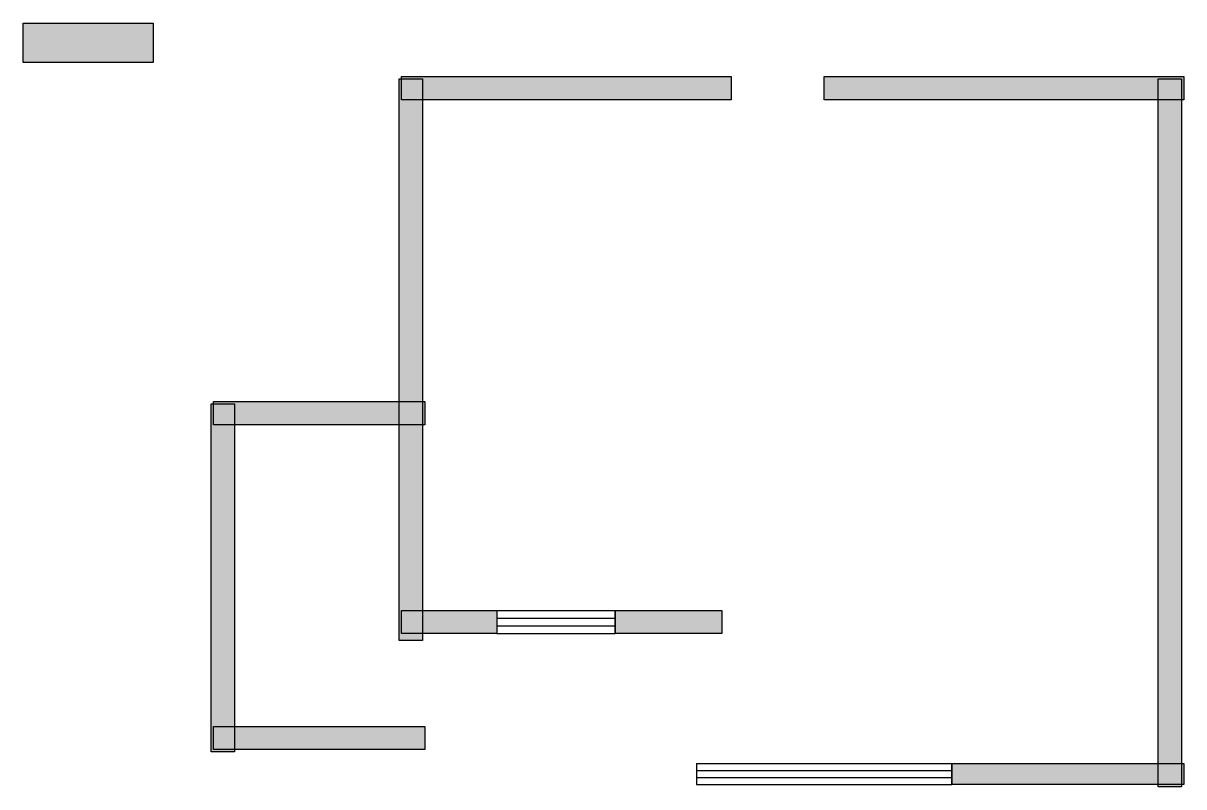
# Model space of a CAD drawing. Header units: centimetres. Extents: x 84 to 834, y 258 to 752.
import ezdxf

# ---------------------------------------------------------------- set-up
doc = ezdxf.new("R2010")
doc.units = ezdxf.units.CM
doc.layers.add('WALL', color=7, linetype='Continuous')
doc.layers.add('WINDOW', color=5, linetype='Continuous')

msp = doc.modelspace()

# ---------------------------------------------------------------- hatches: boundary and pattern name
at = {"layer": 'WALL'}
h = msp.add_hatch(color=256, dxfattribs=at)
h.dxf.hatch_style = 1
h.paths.add_polyline_path([(84, 751.5), (168, 751.5), (168, 726), (84, 726)])
h = msp.add_hatch(color=256, dxfattribs=at)
h.dxf.hatch_style = 1
h.paths.add_polyline_path([(327, 715.5), (342, 715.5), (342, 352.5), (327, 352.5)])
h = msp.add_hatch(color=256, dxfattribs=at)
h.dxf.hatch_style = 1
h.paths.add_polyline_path([(328.5, 717), (541.5, 717), (541.5, 702), (328.5, 702)])
h = msp.add_hatch(color=256, dxfattribs=at)
h.dxf.hatch_style = 1
h.paths.add_polyline_path([(601.5, 717), (834, 717), (834, 702), (601.5, 702)])
h = msp.add_hatch(color=256, dxfattribs=at)
h.dxf.hatch_style = 1
h.paths.add_polyline_path([(817.5, 715.5), (832.5, 715.5), (832.5, 258), (817.5, 258)])
h = msp.add_hatch(color=256, dxfattribs=at)
h.dxf.hatch_style = 1
h.paths.add_polyline_path([(205.5, 505.5), (220.5, 505.5), (220.5, 280.5), (205.5, 280.5)])
h = msp.add_hatch(color=256, dxfattribs=at)
h.dxf.hatch_style = 1
h.paths.add_polyline_path([(207, 507), (343.5, 507), (343.5, 492), (207, 492)])
h = msp.add_hatch(color=256, dxfattribs=at)
h.dxf.hatch_style = 1
h.paths.add_polyline_path([(328.5, 372), (390, 372), (390, 357), (328.5, 357)])
h = msp.add_hatch(color=256, dxfattribs=at)
h.dxf.hatch_style = 1
h.paths.add_polyline_path([(466.5, 372), (535.5, 372), (535.5, 357), (466.5, 357)])
h = msp.add_hatch(color=256, dxfattribs=at)
h.dxf.hatch_style = 1
h.paths.add_polyline_path([(207, 297), (343.5, 297), (343.5, 282), (207, 282)])
h = msp.add_hatch(color=256, dxfattribs=at)
h.dxf.hatch_style = 1
h.paths.add_polyline_path([(684, 273), (834, 273), (834, 259.5), (684, 259.5)])

# ---------------------------------------------------------------- linework, layer by layer
for points in [[(84, 751.5), (168, 751.5), (168, 726), (84, 726)], [(327, 715.5), (342, 715.5), (342, 352.5), (327, 352.5)], [(328.5, 717), (541.5, 717), (541.5, 702), (328.5, 702)], [(601.5, 717), (834, 717), (834, 702), (601.5, 702)], [(817.5, 715.5), (832.5, 715.5), (832.5, 258), (817.5, 258)], [(205.5, 505.5), (220.5, 505.5), (220.5, 280.5), (205.5, 280.5)], [(207, 507), (343.5, 507), (343.5, 492), (207, 492)], [(328.5, 372), (390, 372), (390, 357), (328.5, 357)], [(466.5, 372), (535.5, 372), (535.5, 357), (466.5, 357)], [(207, 297), (343.5, 297), (343.5, 282), (207, 282)], [(684, 273), (834, 273), (834, 259.5), (684, 259.5)]]:
    msp.add_lwpolyline(points, close=True, dxfattribs=at)
at = {"layer": 'WINDOW'}
for p, q in [((390, 372), (466.5, 372)), ((390, 372), (390, 357)), ((466.5, 372), (466.5, 357)), ((390, 367), (466.5, 367)), ((390, 362), (466.5, 362)), ((390, 357), (466.5, 357)), ((519, 273), (684, 273)), ((519, 273), (519, 259.5)), ((684, 273), (684, 259.5)), ((519, 268.5), (684, 268.5)), ((519, 264), (684, 264)), ((519, 259.5), (684, 259.5))]:
    msp.add_line(p, q, dxfattribs=at)

doc.saveas('drawing.dxf')
